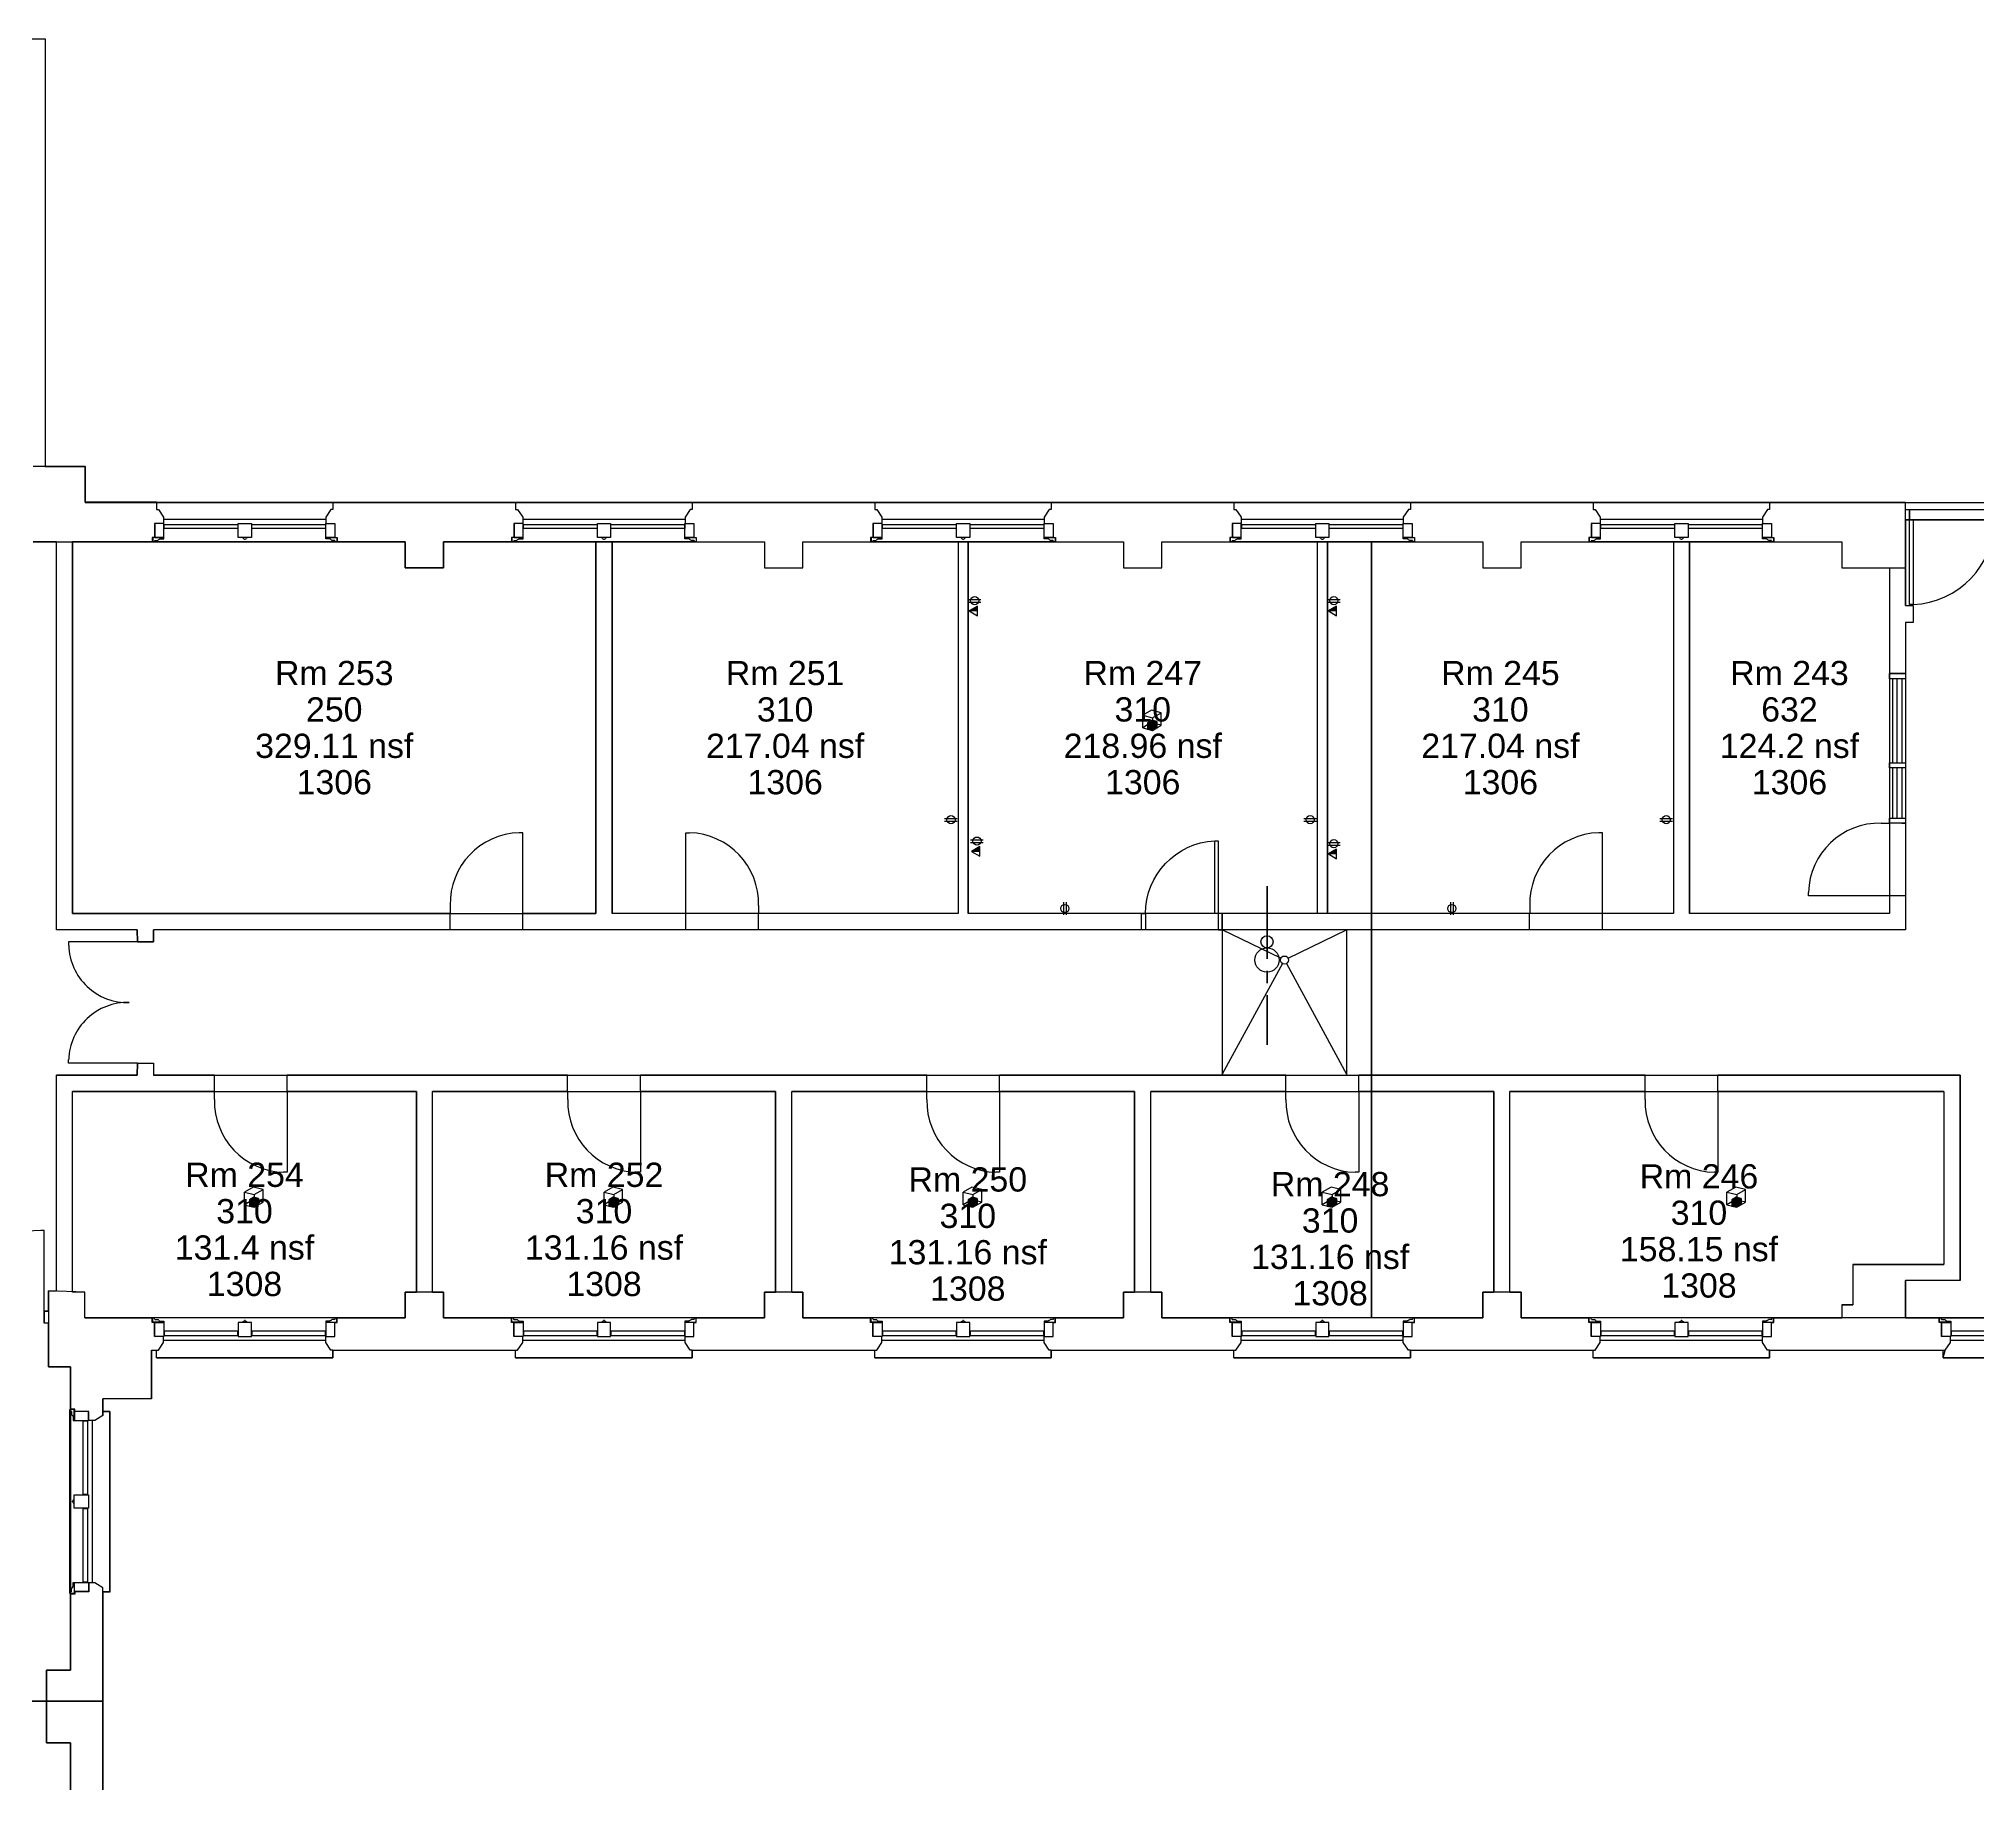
# Model space of a CAD drawing. Header units: inches. Extents: x 303 to 6178, y 668 to 3148.
# Drawn here: x 2379 to 3339, y 1777 to 2641 of the extents above; entities that cross this region are included whole.
import ezdxf

# ---------------------------------------------------------------- set-up
doc = ezdxf.new("R2010")
doc.units = ezdxf.units.IN
doc.header["$LTSCALE"] = 48
doc.header["$MEASUREMENT"] = 0
doc.linetypes.add('FLPA-2$0$CENTER2', pattern=[1.125, 0.75, -0.125, 0.125, -0.125])
doc.layers.get('0').update_dxf_attribs({"linetype": 'CONTINUOUS'})
for name, color, linetype in [('03016TM pln SKfl2-Tfl2-Mfl2$0$A-N-GLAZ', 7, 'CONTINUOUS'), ('03016TM pln SKfl2-Tfl2-Mfl2$0$A-N-SILL', 7, 'CONTINUOUS'), ('BACKGRN', 7, 'CONTINUOUS'), ('DOORS', 7, 'CONTINUOUS'), ('FLPA-2$0$A-FLOR-DOOR-E', 7, 'CONTINUOUS'), ('FLPA-2$0$A-FLOR-JAMB-E', 7, 'CONTINUOUS'), ('FLPA-2$0$A-FLOR-JAMB-N', 7, 'CONTINUOUS'), ('FLPA-2$0$A-FLOR-PATT-N', 7, 'CONTINUOUS'), ('FLPA-2$0$A-FLOR-PLMB-E', 7, 'CONTINUOUS'), ('FLPA-2$0$A-WALL-FULL-E', 7, 'CONTINUOUS'), ('FLPA-2$0$A-WALL-FULL-N', 7, 'CONTINUOUS'), ('FLPA-2$0$FURNITURE', 7, 'CONTINUOUS'), ('triGrossAreaLayer', 7, 'CONTINUOUS'), ('triHiddenItemLayer', 7, 'CONTINUOUS'), ('triLabelLayer', 7, 'CONTINUOUS'), ('triMeasuredGrossAreaLayer', 7, 'CONTINUOUS'), ('triSpaceLayer', 7, 'CONTINUOUS'), ('WNDW', 7, 'CONTINUOUS')]:
    doc.layers.add(name, color=color, linetype=linetype)
doc.layers.add('FLPA-2$0$A-FLOR-PLMB-N', color=7, linetype='CONTINUOUS', lineweight=50)
doc.styles.add('FLPA-2$0$TITLEBLK', font='arial.ttf', dxfattribs={"width": 0.9, "height": 0.125})
doc.styles.add('SIMPLEX', font='SIMPLEX')

# ---------------------------------------------------------------- blocks, each defined once
blk = doc.blocks.new('MUL')
for p, q in [((-1.1, 7.06), (-1.1, 9.19)), ((4.42, 7.06), (-1.1, 7.06)), ((-0.1, 8.46), (1.43, 8.46)), ((1.43, 8.46), (1.43, 8.28)), ((2.45, 7.68), (2.45, 7.59)), ((2.45, 7.59), (4.42, 7.59)), ((4.42, 7.59), (4.42, 7.06))]:
    blk.add_line(p, q)
blk.add_lwpolyline([(0, 0), (0, 6.96), (4.42, 6.96), (4.42, 0)], close=True)
for centre, radius, start, end in [((-0.89, 8.42), 0.796, 2.64966, 104.90772), ((1.42, 7.67), 0.61, 26.65212, 89.70214), ((2.42, 8.19), 0.509, 208.9058, 273.94992)]:
    blk.add_arc(centre, radius, start, end)
blk = doc.blocks.new('CEN-MUL')
for p, q in [((-1.22, 7.14), (-1.22, 7.04)), ((-1.22, 7.04), (1.22, 7.04)), ((-0.2, 7.92), (-0.2, 7.74)), ((-0.2, 7.92), (0.2, 7.92)), ((0.2, 7.92), (0.2, 7.74)), ((1.22, 7.14), (1.22, 7.04))]:
    blk.add_line(p, q)
blk.add_lwpolyline([(-3.25, 0), (-3.25, 7), (3.25, 7), (3.25, 0)], close=True)
for centre, radius, start, end in [((-1.18, 7.65), 0.509, 266.05008, 331.0942), ((-0.19, 7.13), 0.61, 90.29786, 153.34788), ((0.19, 7.13), 0.61, 26.65212, 89.70214), ((1.18, 7.65), 0.509, 208.9058, 273.94992)]:
    blk.add_arc(centre, radius, start, end)
blk = doc.blocks.new('WIN-7-5')
at = {"layer": 'WNDW'}
for p, q in [((-90.1, 2.23), (1.1, 2.23)), ((-84.58, -8.96), (-4.42, -8.96))]:
    blk.add_line(p, q, dxfattribs=at)
for points in [[(-84.43, -6.47), (-84.43, -4.36), (-47.92, -4.36), (-47.92, -6.47)], [(-41.1, -6.47), (-41.1, -4.36), (-4.59, -4.36), (-4.59, -6.47)]]:
    blk.add_lwpolyline(points, close=True, dxfattribs=at)
for name, p in [('MUL', (-89, -6.96)), ('CEN-MUL', (-44.5, -6.96))]:
    blk.add_blockref(name, p, dxfattribs=at)
at = {"layer": 'WNDW', "xscale": -1}
blk.add_blockref('MUL', (0, -6.96), dxfattribs=at)
blk = doc.blocks.new('DD72C')
for p, q in [((-35.98, 0), (-35.98, 40)), ((-35.98, 40), (-34.23, 40)), ((36.02, 40), (34.27, 40)), ((36.02, 0), (36.02, 40))]:
    blk.add_line(p, q)
for centre, radius, start, end in [((-35.14, 4.86), 35.15, 358.59054, 88.52032), ((35.17, 4.81), 35.2, 91.46258, 181.32217)]:
    blk.add_arc(centre, radius, start, end)
blk = doc.blocks.new('DL36')
for p, q in [((0, 40), (1.75, 40)), ((0, 0), (0, 40)), ((35.98, 4), (35.98, 0))]:
    blk.add_line(p, q)
blk.add_arc((0.84, 4.86), 35.15, 358.59054, 88.52032)
blk = doc.blocks.new('DR36')
for p, q in [((0, 40), (-1.75, 40)), ((0, 0), (0, 40)), ((-35.98, 4), (-35.98, 0))]:
    blk.add_line(p, q)
blk.add_arc((-0.84, 4.86), 35.15, 91.47968, 181.40946)
blk = doc.blocks.new('DD60C')
for p, q in [((-29.99, -0.05), (-29.99, 33.95)), ((-29.99, 33.95), (-28.24, 33.95)), ((29.99, 33.95), (28.24, 33.95)), ((29.99, -0.05), (29.99, 33.95))]:
    blk.add_line(p, q)
for centre, start, end in [((-29.09, 4.85), 358.33525, 88.37749), ((29.09, 4.85), 91.62251, 181.66475)]:
    blk.add_arc(centre, 29.1, start, end)
blk = doc.blocks.new('FLPA-2$0$data port')
at = {"layer": 'FLPA-2$0$FURNITURE'}
blk.add_hatch(color=256, dxfattribs=at).paths.add_polyline_path([(3106.35, 4643.35), (3110.42, 4643.35), (3110.42, 4645.7)])
blk.add_line((3110.42, 4643.35), (3106.35, 4643.35), dxfattribs=at)
blk.add_lwpolyline([(3106.35, 4643.35), (3110.42, 4641), (3110.42, 4645.7)], close=True, dxfattribs=at)
blk = doc.blocks.new('FLPA-2$0$elect')
at = {"layer": 'FLPA-2$0$FURNITURE'}
for p, q in [((3108.13, 4651.02), (3114.42, 4651.02)), ((3108.13, 4649.72), (3114.42, 4649.72))]:
    blk.add_line(p, q, dxfattribs=at)
blk.add_circle((3111.32, 4650.4), 2, dxfattribs=at)
blk = doc.blocks.new('FLPA-2$0$trash')
at = {"layer": 'FLPA-2$0$FURNITURE'}
for name, p in [('FLPA-2$0$elect', (-4181.88, -4692.13)), ('FLPA-2$0$data port', (-4179.57, -4690.19)), ('FLPA-2$0$elect', (-4004.13, -4692.13)), ('FLPA-2$0$data port', (-4001.82, -4690.19)), ('FLPA-2$0$elect', (-4193.6, -4800.51)), ('FLPA-2$0$elect', (-4015.85, -4800.5)), ('FLPA-2$0$elect', (-3839.6, -4800.5)), ('FLPA-2$0$elect', (-4180.73, -4811.09)), ('FLPA-2$0$elect', (-4004.13, -4812.38)), ('FLPA-2$0$data port', (-4178.41, -4809.15)), ('FLPA-2$0$data port', (-4001.82, -4810.44))]:
    blk.add_blockref(name, p, dxfattribs=at)
at = {"layer": 'FLPA-2$0$FURNITURE', "rotation": 270}
for p in [(-5676.34, 2917.24), (-5484.79, 2917.25)]:
    blk.add_blockref('FLPA-2$0$elect', p, dxfattribs=at)
at = {"layer": 'FLPA-2$0$FURNITURE', "style": 'FLPA-2$0$TITLEBLK', "flags": 1}
for tag in ['CAPGC', 'CAPDH', 'CAPQT', 'CAPMC', 'CAPMG', 'CAPPN']:
    blk.add_attdef(tag, (7.5, -858.63, -65.88), '', height=0.001, dxfattribs=at)
blk = doc.blocks.new('TRGA_TriRefBlock')
h = blk.add_hatch(color=4)
h.dxf.hatch_style = 1
h.paths.add_polyline_path([(4.83, 1.83), (2.41, 2.48), (2.41, -0.65), (4.83, -1.29)])
h.paths.add_polyline_path([(6.99, 3.08), (4.83, 1.83), (4.83, -1.29), (6.99, -0.04)])
h.paths.add_polyline_path([(6.99, 3.08), (4.83, 3.66), (4.83, 1.83)])
h.paths.add_polyline_path([(4.83, 3.66), (4.58, 3.73), (2.41, 2.48), (4.83, 1.83)])
for points in [[(0, 0), (4.83, -1.29), (9.16, 1.21), (9.16, 7.46), (4.33, 8.75), (0, 6.25), (4.83, 4.96), (9.16, 7.46)], [(0, 0), (0, 6.25)], [(2.41, 1.39), (0, 0)], [(2.41, 2.48), (2.41, -0.65), (4.83, -1.29), (4.83, 1.83), (6.99, 3.08), (6.99, -0.04), (4.83, -1.29)], [(2.41, 2.48), (2.41, -0.65)], [(4.83, 4.96), (4.83, -1.29)], [(6.99, 3.08), (6.99, -0.04)], [(9.16, 1.21), (6.99, 1.79)]]:
    blk.add_lwpolyline(points)
blk.add_lwpolyline([(2.41, 2.48), (4.83, 1.83), (6.99, 3.08), (4.58, 3.73)], close=True)

msp = doc.modelspace()

# ---------------------------------------------------------------- linework, layer by layer
at = {"linetype": 'Continuous'}
for p, q in [((3297.06, 2326.43), (3295.31, 2326.43)), ((3303.31, 2326.43), (3295.31, 2326.43)), ((3301.56, 2326.43), (3303.31, 2326.43)), ((3297.06, 2252.43), (3295.31, 2252.41)), ((3301.56, 2252.43), (3303.31, 2252.43))]:
    msp.add_line(p, q, dxfattribs=at)
for points in [[(2437.68, 2411.3), (2437.69, 2407.6), (2438.69, 2407.6), (2441.19, 2403.8), (2441.19, 2400.8), (2436.77, 2400.8), (2436.77, 2393.84), (2435.61, 2393.84), (2435.61, 2391.6)], [(2525.02, 2411.3), (2525.02, 2407.6), (2524.02, 2407.6), (2521.52, 2403.8), (2521.52, 2400.8), (2525.94, 2400.8), (2525.94, 2393.84), (2527.11, 2393.84), (2527.11, 2391.6)], [(2615.43, 2411.3), (2615.44, 2407.6), (2616.44, 2407.6), (2618.94, 2403.8), (2618.94, 2400.8), (2614.52, 2400.8), (2614.52, 2393.84), (2613.36, 2393.84), (2613.36, 2391.6)], [(2702.77, 2411.3), (2702.77, 2407.6), (2701.77, 2407.6), (2699.27, 2403.8), (2699.27, 2400.8), (2703.69, 2400.8), (2703.69, 2393.84), (2704.86, 2393.84), (2704.86, 2391.6)], [(2793.18, 2411.3), (2793.19, 2407.6), (2794.19, 2407.6), (2796.69, 2403.8), (2796.69, 2400.8), (2792.27, 2400.8), (2792.27, 2393.84), (2791.11, 2393.84), (2791.11, 2391.6)], [(2880.52, 2411.3), (2880.52, 2407.6), (2879.52, 2407.6), (2877.02, 2403.8), (2877.02, 2400.8), (2881.44, 2400.8), (2881.44, 2393.84), (2882.61, 2393.84), (2882.61, 2391.6)], [(2970.93, 2411.3), (2970.94, 2407.6), (2971.94, 2407.6), (2974.44, 2403.8), (2974.44, 2400.8), (2970.02, 2400.8), (2970.02, 2393.84), (2968.86, 2393.84), (2968.86, 2391.6)], [(3058.27, 2411.3), (3058.27, 2407.6), (3057.27, 2407.6), (3054.77, 2403.8), (3054.77, 2400.8), (3059.19, 2400.8), (3059.19, 2393.84), (3060.36, 2393.84), (3060.36, 2391.6)], [(3148.68, 2411.3), (3148.69, 2407.6), (3149.69, 2407.6), (3152.19, 2403.8), (3152.19, 2400.8), (3147.77, 2400.8), (3147.77, 2393.84), (3146.61, 2393.84), (3146.61, 2391.6)], [(3236.02, 2411.3), (3236.02, 2407.6), (3235.02, 2407.6), (3232.52, 2403.8), (3232.52, 2400.8), (3236.94, 2400.8), (3236.94, 2393.84), (3238.11, 2393.84), (3238.11, 2391.6)], [(2579.81, 2020.35), (2579.81, 2007.6)], [(2757.56, 2020.35), (2757.56, 2007.6)], [(2935.31, 2020.35), (2935.31, 2007.6)], [(2437.68, 1987.9), (2437.69, 1991.6), (2438.69, 1991.6), (2441.19, 1995.4), (2441.19, 1998.4), (2436.77, 1998.4), (2436.77, 2005.36), (2435.61, 2005.36), (2435.61, 2007.6)], [(2525.02, 1987.9), (2525.02, 1991.6), (2524.02, 1991.6), (2521.52, 1995.4), (2521.52, 1998.4), (2525.94, 1998.4), (2525.94, 2005.36), (2527.11, 2005.36), (2527.11, 2007.6)], [(2615.43, 1987.9), (2615.44, 1991.6), (2616.44, 1991.6), (2618.94, 1995.4), (2618.94, 1998.4), (2614.52, 1998.4), (2614.52, 2005.36), (2613.36, 2005.36), (2613.36, 2007.6)], [(2702.77, 1987.9), (2702.77, 1991.6), (2701.77, 1991.6), (2699.27, 1995.4), (2699.27, 1998.4), (2703.69, 1998.4), (2703.69, 2005.36), (2704.86, 2005.36), (2704.86, 2007.6)], [(2793.18, 1987.9), (2793.19, 1991.6), (2794.19, 1991.6), (2796.69, 1995.4), (2796.69, 1998.4), (2792.27, 1998.4), (2792.27, 2005.36), (2791.11, 2005.36), (2791.11, 2007.6)], [(2880.52, 1987.9), (2880.52, 1991.6), (2879.52, 1991.6), (2877.02, 1995.4), (2877.02, 1998.4), (2881.44, 1998.4), (2881.44, 2005.36), (2882.61, 2005.36), (2882.61, 2007.6)], [(2970.93, 1987.9), (2970.94, 1991.6), (2971.94, 1991.6), (2974.44, 1995.4), (2974.44, 1998.4), (2970.02, 1998.4), (2970.02, 2005.36), (2968.86, 2005.36), (2968.86, 2007.6)], [(3058.27, 1987.9), (3058.27, 1991.6), (3057.27, 1991.6), (3054.77, 1995.4), (3054.77, 1998.4), (3059.19, 1998.4), (3059.19, 2005.36), (3060.36, 2005.36), (3060.36, 2007.6)], [(3148.68, 1987.9), (3148.69, 1991.6), (3149.69, 1991.6), (3152.19, 1995.4), (3152.19, 1998.4), (3147.77, 1998.4), (3147.77, 2005.36), (3146.61, 2005.36), (3146.61, 2007.6)], [(3236.02, 1987.9), (3236.02, 1991.6), (3235.02, 1991.6), (3232.52, 1995.4), (3232.52, 1998.4), (3236.94, 1998.4), (3236.94, 2005.36), (3238.11, 2005.36), (3238.11, 2007.6)], [(3321.99, 1987.9), (3322.01, 1991.6), (3323.01, 1991.6), (3325.51, 1995.4), (3325.51, 1998.4), (3321.09, 1998.4), (3321.09, 2005.36), (3319.92, 2005.36), (3319.92, 2007.6)], [(2414.68, 1961.35), (2411.18, 1961.32), (2411.18, 1959.35), (2407.18, 1956.85), (2404.18, 1956.85), (2404.18, 1961.27), (2397.22, 1961.27), (2397.22, 1962.44), (2395.18, 1962.44)], [(2414.68, 1872.02), (2411.18, 1872.06), (2411.18, 1874.02), (2407.18, 1876.52), (2404.18, 1876.52), (2404.18, 1872.1), (2397.22, 1872.1), (2397.22, 1870.93), (2395.18, 1870.93)]]:
    msp.add_lwpolyline(points)
at = {"linetype": 'Continuous', "lineweight": -3}
msp.add_lwpolyline([(2963.18, 2207.7), (2961.43, 2207.7), (2961.43, 2243.7), (2963.18, 2243.7)], close=True, dxfattribs=at)
at = {"linetype": 'Continuous', "lineweight": -3, "extrusion": (0, 0, -1)}
msp.add_arc((-2963.26, 2207.67), 36.08, 0.05209, 87.09391, dxfattribs=at)
at = {"layer": '03016TM pln SKfl2-Tfl2-Mfl2$0$A-N-GLAZ'}
for p, q in [((3299.13, 2282.24), (3299.13, 2323.93)), ((3299.13, 2254.93), (3299.13, 2279.74))]:
    msp.add_line(p, q, dxfattribs=at)
for points in [[(3303.31, 2323.93), (3295.31, 2323.93), (3295.31, 2326.43), (3303.31, 2326.43), (3303.31, 2323.93)], [(3303.31, 2279.74), (3295.31, 2279.74), (3295.31, 2282.24), (3303.31, 2282.24), (3303.31, 2279.74)], [(3303.31, 2252.43), (3295.31, 2252.43), (3295.31, 2254.93), (3303.31, 2254.93), (3303.31, 2252.43)]]:
    msp.add_lwpolyline(points, dxfattribs=at)
at = {"layer": '03016TM pln SKfl2-Tfl2-Mfl2$0$A-N-SILL'}
for p, q in [((3297.06, 2282.24), (3297.06, 2323.93)), ((3301.56, 2323.93), (3301.56, 2282.24)), ((3297.06, 2254.93), (3297.06, 2279.74)), ((3301.56, 2279.74), (3301.56, 2254.93))]:
    msp.add_line(p, q, dxfattribs=at)
at = {"layer": 'BACKGRN', "linetype": 'Continuous'}
for p, q in [((2324.18, 2640.6), (2382.68, 2640.6)), ((2382.68, 2640.6), (2382.68, 2429.1))]:
    msp.add_line(p, q, dxfattribs=at)
at = {"layer": 'BACKGRN'}
for p, q in [((2376.68, 2429.1), (2402.43, 2429.1)), ((2402.43, 2411.3), (2402.43, 2429.1)), ((2437.69, 2411.3), (2402.43, 2411.3)), ((2525.02, 2411.3), (2615.44, 2411.3)), ((2702.76, 2411.3), (2793.18, 2411.3)), ((2880.52, 2411.3), (2970.94, 2411.3)), ((3058.27, 2411.3), (3148.69, 2411.3)), ((3236.02, 2411.3), (3303.31, 2411.3)), ((3303.31, 2407.6), (3303.31, 2411.3)), ((2388.18, 2391.6), (2376.68, 2391.6)), ((2388.18, 2199.69), (2388.18, 2391.6)), ((2396.18, 2207.69), (2396.18, 2391.6)), ((2396.18, 2391.6), (2435.61, 2391.6)), ((2527.11, 2391.6), (2560.81, 2391.6)), ((2560.81, 2391.6), (2560.81, 2378.85)), ((2579.81, 2391.6), (2613.36, 2391.6)), ((2579.81, 2378.85), (2579.81, 2391.6)), ((2655.18, 2391.6), (2655.18, 2207.69)), ((2663.18, 2391.6), (2655.18, 2391.6)), ((2663.18, 2391.6), (2663.18, 2207.69)), ((2704.86, 2391.6), (2738.56, 2391.6)), ((2738.56, 2391.6), (2738.56, 2378.85)), ((2757.56, 2391.6), (2791.11, 2391.6)), ((2757.56, 2378.85), (2757.56, 2391.6)), ((2882.61, 2391.6), (2916.31, 2391.6)), ((2916.31, 2391.6), (2916.31, 2378.85)), ((2935.31, 2391.6), (2968.86, 2391.6)), ((3060.36, 2391.6), (3094.06, 2391.6)), ((3094.06, 2391.6), (3094.06, 2378.85)), ((3113.06, 2391.6), (3146.61, 2391.6)), ((3113.06, 2378.85), (3113.06, 2391.6)), ((3188.43, 2391.6), (3188.43, 2207.69)), ((3196.43, 2391.6), (3188.43, 2391.6)), ((3196.43, 2391.6), (3196.43, 2207.69)), ((2560.81, 2378.85), (2579.81, 2378.85)), ((2738.56, 2378.85), (2757.56, 2378.85)), ((3094.06, 2378.85), (3113.06, 2378.85)), ((3295.31, 2378.84), (3295.31, 2326.43)), ((3303.31, 2252.43), (3295.31, 2252.43)), ((3303.31, 2216.43), (3295.31, 2216.43)), ((3295.31, 2216.43), (3295.31, 2207.69)), ((3303.31, 2216.43), (3303.31, 2199.69)), ((2583.02, 2207.69), (2396.18, 2207.69)), ((2583.02, 2199.69), (2583.02, 2207.69)), ((2655.18, 2207.69), (2619.02, 2207.69)), ((2619.02, 2199.69), (2619.02, 2207.69)), ((2699.72, 2207.69), (2663.18, 2207.69)), ((2699.72, 2199.69), (2699.72, 2207.69)), ((2735.72, 2199.69), (2735.72, 2207.69)), ((2834.43, 2207.69), (2735.72, 2207.69)), ((2925.18, 2207.69), (2839.43, 2207.69)), ((3117.3, 2207.69), (2963.18, 2207.69)), ((3117.3, 2199.69), (3117.3, 2207.69)), ((3188.43, 2207.69), (3153.3, 2207.69)), ((3153.3, 2199.69), (3153.3, 2207.69)), ((3295.31, 2207.69), (3196.43, 2207.69)), ((2428.18, 2199.69), (2388.18, 2199.69)), ((2428.18, 2199.69), (2428.23, 2193.68)), ((2583.02, 2199.69), (2436.18, 2199.69)), ((2436.23, 2193.68), (2436.23, 2199.69)), ((2699.72, 2199.69), (2619.02, 2199.69)), ((2927.18, 2199.69), (2735.72, 2199.69)), ((3117.3, 2199.69), (2963.18, 2199.69)), ((3303.31, 2199.69), (3153.3, 2199.69)), ((2428.23, 2193.68), (2436.23, 2193.68)), ((2428.23, 2133.7), (2428.18, 2127.69)), ((2428.23, 2133.7), (2436.23, 2133.7)), ((2436.23, 2133.7), (2436.23, 2127.69)), ((2388.18, 2020.94), (2388.18, 2127.69)), ((2428.18, 2127.69), (2388.18, 2127.69)), ((2466.37, 2127.69), (2436.18, 2127.69)), ((2466.37, 2119.69), (2466.37, 2127.69)), ((2502.37, 2119.69), (2502.37, 2127.69)), ((2641.18, 2127.69), (2502.37, 2127.69)), ((2641.18, 2119.69), (2641.18, 2127.69)), ((2677.18, 2119.69), (2677.18, 2127.69)), ((2818.93, 2127.69), (2677.18, 2127.69)), ((2818.93, 2119.69), (2818.93, 2127.69)), ((2854.93, 2119.69), (2854.93, 2127.69)), ((2996.68, 2127.69), (2854.93, 2127.69)), ((2996.68, 2119.69), (2996.68, 2127.69)), ((3032.68, 2119.69), (3032.68, 2127.69)), ((3174.43, 2127.69), (3032.68, 2127.69)), ((3174.43, 2119.69), (3174.43, 2127.69)), ((3210.43, 2119.69), (3210.43, 2127.69)), ((3330.31, 2127.69), (3210.43, 2127.69)), ((3330.31, 2026.07), (3330.31, 2127.69)), ((2466.37, 2119.69), (2396.18, 2119.69)), ((2396.18, 2020.94), (2396.18, 2119.69)), ((2566.31, 2119.69), (2502.37, 2119.69)), ((2566.31, 2020.35), (2566.31, 2119.69)), ((2574.31, 2020.35), (2574.31, 2119.69)), ((2641.18, 2119.69), (2574.31, 2119.69)), ((2744.06, 2119.69), (2677.18, 2119.69)), ((2744.06, 2020.35), (2744.06, 2119.69)), ((2752.06, 2020.35), (2752.06, 2119.69)), ((2818.93, 2119.69), (2752.06, 2119.69)), ((2921.81, 2119.69), (2854.93, 2119.69)), ((2921.81, 2020.35), (2921.81, 2119.69)), ((2929.81, 2020.35), (2929.81, 2119.69)), ((2996.68, 2119.69), (2929.81, 2119.69)), ((3099.56, 2119.69), (3032.68, 2119.69)), ((3099.56, 2020.35), (3099.56, 2119.69)), ((3107.56, 2020.35), (3107.56, 2119.69)), ((3174.43, 2119.69), (3107.56, 2119.69)), ((3322.31, 2119.69), (3210.43, 2119.69)), ((3322.31, 2119.69), (3322.31, 2034.07)), ((3277.31, 2034.07), (3277.31, 2014.07)), ((3277.31, 2034.07), (3322.31, 2034.07)), ((3303.31, 2007.6), (3303.31, 2026.07)), ((3330.31, 2026.07), (3303.31, 2026.07)), ((2384.18, 2010.94), (2384.18, 2020.94)), ((2384.18, 2020.94), (2388.18, 2020.94)), ((2402.18, 2020.35), (2396.18, 2020.35)), ((2402.18, 2007.6), (2402.18, 2020.35)), ((2560.81, 2007.6), (2560.81, 2020.35)), ((2560.81, 2020.35), (2566.31, 2020.35)), ((2574.31, 2020.35), (2579.81, 2020.35)), ((2738.56, 2007.6), (2738.56, 2020.35)), ((2738.56, 2020.35), (2744.06, 2020.35)), ((2752.06, 2020.35), (2757.56, 2020.35)), ((2916.31, 2007.6), (2916.31, 2020.35)), ((2916.31, 2020.35), (2921.81, 2020.35)), ((2929.81, 2020.35), (2935.31, 2020.35)), ((3094.06, 2007.6), (3094.06, 2020.35)), ((3094.06, 2020.35), (3099.56, 2020.35)), ((3107.56, 2020.35), (3113.06, 2020.35)), ((3113.06, 2020.35), (3113.06, 2007.6)), ((2384.18, 2010.94), (2382.18, 2010.94)), ((2382.18, 2010.94), (2382.18, 2004.94)), ((2431.45, 2007.6), (2402.18, 2007.6)), ((2402.18, 2007.6), (2435.61, 2007.6)), ((2527.11, 2007.6), (2560.81, 2007.6)), ((2579.81, 2007.6), (2613.36, 2007.6)), ((2704.86, 2007.6), (2738.56, 2007.6)), ((2757.56, 2007.6), (2791.11, 2007.6)), ((2882.61, 2007.6), (2916.31, 2007.6)), ((2935.31, 2007.6), (2968.86, 2007.6)), ((3060.36, 2007.6), (3094.06, 2007.6)), ((3113.06, 2007.6), (3146.61, 2007.6)), ((3238.11, 2007.6), (3271.81, 2007.6)), ((3271.81, 2014.07), (3277.31, 2014.07)), ((3271.81, 2014.07), (3271.81, 2007.6)), ((3303.31, 2007.6), (3326.92, 2007.6)), ((2384.18, 2004.94), (2382.18, 2004.94)), ((2384.18, 1983.44), (2384.18, 2004.94)), ((2435.18, 1967.6), (2435.18, 1991.6)), ((2435.18, 1991.6), (2438.69, 1991.6)), ((2525.02, 1991.6), (2615.44, 1991.6)), ((2702.77, 1991.6), (2793.19, 1991.6)), ((2880.52, 1991.6), (2970.94, 1991.6)), ((3058.27, 1991.6), (3148.69, 1991.6)), ((3236.02, 1991.6), (3323.01, 1991.6)), ((2395.18, 1983.44), (2384.18, 1983.44)), ((2395.18, 1962.44), (2395.18, 1983.44)), ((2435.18, 1967.6), (2411.18, 1967.6)), ((2411.18, 1959.35), (2411.18, 1967.6)), ((2395.18, 1833.3), (2395.18, 1870.93)), ((2411.18, 1770.35), (2411.18, 1874.02)), ((2383.18, 1833.3), (2383.18, 1797.3)), ((2395.18, 1833.3), (2383.18, 1833.3)), ((2383.18, 1797.3), (2395.18, 1797.3)), ((2395.18, 1797.3), (2395.18, 1772.27))]:
    msp.add_line(p, q, dxfattribs=at)
msp.add_lwpolyline([(2916.31, 2378.85), (2935.31, 2378.85), (2935.31, 2391.6)], dxfattribs=at)
at = {"layer": 'FLPA-2$0$A-FLOR-DOOR-E', "lineweight": -3}
msp.add_lwpolyline([(3305.31, 2402.6), (3307.06, 2402.6), (3307.06, 2360.6), (3305.31, 2360.6)], close=True, dxfattribs=at)
msp.add_arc((3305.26, 2402.61), 42.05, 272.45503, 359.98272, dxfattribs=at)
at = {"layer": 'FLPA-2$0$A-FLOR-JAMB-E', "lineweight": -3}
msp.add_lwpolyline([(3303.31, 2407.6), (3305.31, 2407.6), (3305.31, 2402.6), (3303.31, 2402.6)], close=True, dxfattribs=at)
at = {"layer": 'FLPA-2$0$A-FLOR-JAMB-N', "linetype": 'Continuous', "lineweight": -3}
for points in [[(2927.18, 2199.7), (2925.18, 2199.7), (2925.18, 2207.7), (2927.18, 2207.7)], [(2963.18, 2199.7), (2965.18, 2199.7), (2965.18, 2207.7), (2963.18, 2207.7)]]:
    msp.add_lwpolyline(points, close=True, dxfattribs=at)
at = {"layer": 'FLPA-2$0$A-FLOR-PATT-N'}
for p, q in [((2965.18, 2199.86), (2965.18, 2128.28)), ((3026.68, 2199.7), (3026.68, 2128.11))]:
    msp.add_line(p, q, dxfattribs=at)
msp.add_lwpolyline([(3305.31, 2407.6), (3389.31, 2407.6), (3389.31, 2402.6), (3305.31, 2402.6)], close=True, dxfattribs=at)
at = {"layer": 'FLPA-2$0$A-FLOR-PLMB-E', "lineweight": -3}
for centre, radius in [((2987.31, 2184.7), 6), ((2987.31, 2193.7), 3)]:
    msp.add_circle(centre, radius, dxfattribs=at)
at = {"layer": 'FLPA-2$0$A-FLOR-PLMB-N', "linetype": 'FLPA-2$0$CENTER2'}
msp.add_line((2987.31, 2221.3), (2987.31, 2142.68), dxfattribs=at)
at = {"layer": 'FLPA-2$0$A-FLOR-PLMB-N', "lineweight": -3}
for p, q in [((2994.14, 2185.58), (2965.18, 2199.7)), ((2997.73, 2185.58), (3026.68, 2199.7)), ((2994.98, 2182.94), (2965.18, 2128.28)), ((2996.89, 2182.94), (3026.68, 2128.28))]:
    msp.add_line(p, q, dxfattribs=at)
msp.add_circle((2995.93, 2184.7), 2, dxfattribs=at)
at = {"layer": 'FLPA-2$0$A-WALL-FULL-E', "linetype": 'Continuous', "lineweight": -3}
for p, q in [((3303.31, 2360.1), (3303.31, 2407.6)), ((3232.51, 2391.59), (3271.81, 2391.59)), ((2925.18, 2199.7), (2925.18, 2207.7)), ((2965.18, 2207.7), (2965.18, 2199.7)), ((2965.18, 2207.7), (2965.18, 2199.7))]:
    msp.add_line(p, q, dxfattribs=at)
at = {"layer": 'FLPA-2$0$A-WALL-FULL-E'}
for p, q in [((3238.11, 2391.59), (3271.81, 2391.59)), ((3271.81, 2391.59), (3271.81, 2378.84)), ((3271.81, 2378.84), (3295.31, 2378.84))]:
    msp.add_line(p, q, dxfattribs=at)
at = {"layer": 'FLPA-2$0$A-WALL-FULL-E', "linetype": 'Continuous', "lineweight": -3}
msp.add_lwpolyline([(3303.31, 2360.1), (3307.06, 2360.1), (3307.06, 2351.76), (3303.31, 2351.76), (3303.31, 2252.43)], dxfattribs=at)
at = {"layer": 'FLPA-2$0$A-WALL-FULL-N', "linetype": 'Continuous', "lineweight": -3}
for p, q in [((2834.43, 2391.61), (2834.43, 2207.69)), ((2839.43, 2391.61), (2839.43, 2207.69)), ((3012.18, 2391.61), (3012.18, 2207.69)), ((3017.18, 2391.61), (3017.18, 2207.69))]:
    msp.add_line(p, q, dxfattribs=at)
at = {"layer": 'triGrossAreaLayer', "linetype": 'Continuous'}
for points in [[(1902.68, 2640.49), (2382.68, 2640.49), (2382.68, 2428.99), (2402.43, 2428.99), (2402.43, 2411.19), (3450.18, 2411.19)], [(3407.68, 1987.79), (3321.99, 1987.79), (3323.01, 1991.49), (3236.02, 1991.49), (3236.02, 1987.79), (3148.68, 1987.79), (3148.69, 1991.49), (3058.27, 1991.49), (3058.27, 1987.79), (2970.93, 1987.79), (2970.94, 1991.49), (2880.52, 1991.49), (2880.52, 1987.79), (2793.18, 1987.79), (2793.19, 1991.49), (2702.77, 1991.49), (2702.77, 1987.79), (2615.43, 1987.79), (2615.44, 1991.49), (2525.02, 1991.49), (2525.02, 1987.79), (2437.68, 1987.79), (2437.69, 1991.49), (2435.18, 1991.49), (2435.18, 1967.49), (2411.18, 1967.49), (2411.18, 1961.21), (2414.68, 1961.24), (2414.68, 1871.91), (2411.18, 1871.95), (2411.18, 1817.92), (1875.18, 1817.92)], [(1875.18, 1817.92), (2411.18, 1817.92), (2411.18, 1772.21)]]:
    msp.add_lwpolyline(points, dxfattribs=at)
at = {"layer": 'triMeasuredGrossAreaLayer', "linetype": 'Continuous'}
for points in [[(3407.68, 2007.6), (3113.06, 2007.6), (3113.06, 2020.35), (3094.06, 2020.35), (3094.06, 2007.6), (3039, 2007.6), (3039, 2391.6), (3094.06, 2391.6), (3094.06, 2378.85), (3113.06, 2378.85), (3113.06, 2391.6), (3271.81, 2391.59), (3271.81, 2378.84), (3303.31, 2378.84), (3303.31, 2402.6), (3391.31, 2402.6)], [(2376.68, 2391.6), (2560.81, 2391.6), (2560.81, 2378.85), (2579.81, 2378.85), (2579.81, 2391.6), (2738.56, 2391.6), (2738.56, 2378.85), (2757.56, 2378.85), (2757.56, 2391.6), (2916.31, 2391.6), (2916.31, 2378.85), (2935.31, 2378.85), (2935.31, 2391.6), (3038.98, 2391.6), (3038.98, 2007.6), (2935.31, 2007.6), (2935.31, 2020.35), (2916.31, 2020.35), (2916.31, 2007.6), (2757.56, 2007.6), (2757.56, 2020.35), (2738.56, 2020.35), (2738.56, 2007.6), (2579.81, 2007.6), (2579.81, 2020.35), (2560.81, 2020.35), (2560.81, 2007.6), (2402.18, 2007.6), (2402.18, 2020.35), (2384.18, 2020.94), (2384.18, 1983.44), (2395.18, 1983.44), (2395.18, 1833.3), (2383.18, 1833.3), (2383.18, 1797.3), (2395.18, 1797.3), (2395.18, 1642.35)]]:
    msp.add_lwpolyline(points, dxfattribs=at)
at = {"layer": 'triSpaceLayer', "linetype": 'Continuous'}
for points in [[(3391.31, 2402.6), (3303.31, 2402.6), (3303.31, 2360.1), (3307.06, 2360.1), (3307.06, 2351.76), (3303.31, 2351.76), (3303.31, 2199.69), (2436.23, 2199.69), (2436.23, 2193.68), (2428.23, 2193.68), (2428.18, 2199.69), (2388.18, 2199.69), (2388.18, 2391.6), (2376.68, 2391.6)], [(2395.18, 1642.35), (2395.18, 1797.3), (2383.18, 1797.3), (2383.18, 1833.3), (2395.18, 1833.3), (2395.18, 1983.44), (2384.18, 1983.44), (2384.18, 2004.94), (2384.18, 2004.94), (2382.18, 2004.94), (2382.18, 2010.94), (2384.18, 2010.94), (2384.18, 2020.94), (2388.18, 2020.94), (2388.18, 2127.69), (2428.18, 2127.69), (2428.23, 2133.7), (2436.23, 2133.7), (2436.23, 2127.69), (3330.31, 2127.69), (3330.31, 2026.07), (3303.31, 2026.07), (3303.31, 2007.6), (3407.68, 2007.6)]]:
    msp.add_lwpolyline(points, dxfattribs=at)
for points in [[(2396.18, 2391.6), (2396.18, 2207.69), (2655.18, 2207.69), (2655.18, 2391.6), (2579.81, 2391.6), (2579.81, 2378.85), (2560.81, 2378.85), (2560.81, 2391.6)], [(2738.56, 2391.6), (2738.56, 2378.85), (2757.56, 2378.85), (2757.56, 2391.6), (2834.43, 2391.61), (2834.43, 2207.69), (2663.18, 2207.69), (2663.18, 2391.6), (2738.56, 2391.6)], [(2916.31, 2391.6), (2916.31, 2378.85), (2935.31, 2378.85), (2935.31, 2391.6), (3012.18, 2391.61), (3012.18, 2207.69), (2839.43, 2207.69), (2839.43, 2391.61), (2916.31, 2391.6)], [(3094.06, 2391.6), (3094.06, 2378.85), (3113.06, 2378.85), (3113.06, 2391.6), (3188.43, 2391.6), (3188.43, 2207.69), (3017.18, 2207.69), (3017.18, 2391.61), (3094.06, 2391.6)], [(3295.31, 2378.84), (3295.31, 2207.69), (3196.43, 2207.69), (3196.43, 2391.6), (3271.81, 2391.6), (3271.81, 2378.85)], [(2396.18, 2119.69), (2566.31, 2119.69), (2566.31, 2020.35), (2560.81, 2020.35), (2560.81, 2007.6), (2402.18, 2007.6), (2402.18, 2020.35), (2396.18, 2020.35)], [(2574.31, 2119.69), (2744.06, 2119.69), (2744.06, 2020.35), (2738.56, 2020.35), (2738.56, 2007.6), (2579.81, 2007.6), (2579.81, 2020.35), (2574.31, 2020.35)], [(2752.06, 2119.69), (2921.81, 2119.69), (2921.81, 2020.35), (2916.31, 2020.35), (2916.31, 2007.6), (2757.56, 2007.6), (2757.56, 2020.35), (2752.06, 2020.35)], [(2929.81, 2119.69), (3099.56, 2119.69), (3099.56, 2020.35), (3094.06, 2020.35), (3094.06, 2007.6), (2935.31, 2007.6), (2935.31, 2020.35), (2929.81, 2020.35)], [(3107.56, 2119.69), (3322.31, 2119.69), (3322.31, 2034.07), (3277.31, 2034.07), (3277.31, 2014.07), (3271.81, 2014.07), (3271.81, 2007.6), (3113.06, 2007.6), (3113.06, 2020.35), (3107.56, 2020.35)]]:
    msp.add_lwpolyline(points, close=True, dxfattribs=at)
at = {"layer": 'WNDW'}
for p, q in [((2437.68, 2411.3), (2525.02, 2411.3)), ((2615.43, 2411.3), (2702.77, 2411.3)), ((2793.18, 2411.3), (2880.52, 2411.3)), ((2970.93, 2411.3), (3058.27, 2411.3)), ((3148.68, 2411.3), (3236.02, 2411.3)), ((2877.01, 2402.79), (2796.85, 2402.79)), ((2882.53, 2391.6), (2791.11, 2391.6)), ((2437.68, 1987.9), (2525.02, 1987.9)), ((2615.43, 1987.9), (2702.77, 1987.9)), ((2793.18, 1987.9), (2880.52, 1987.9)), ((2970.93, 1987.9), (3058.27, 1987.9)), ((3148.68, 1987.9), (3236.02, 1987.9)), ((3321.99, 1987.9), (3407.68, 1987.9)), ((2414.68, 1872.02), (2414.68, 1961.35))]:
    msp.add_line(p, q, dxfattribs=at)
for points in [[(2833.53, 2400.31), (2833.53, 2398.2), (2797.02, 2398.2), (2797.02, 2400.31)], [(2876.86, 2400.31), (2876.86, 2398.2), (2840.35, 2398.2), (2840.35, 2400.31)]]:
    msp.add_lwpolyline(points, close=True, dxfattribs=at)

# ---------------------------------------------------------------- block references
msp.add_blockref('FLPA-2$0$trash', (3913.18, 2404.28))
at = {"layer": 'DOORS'}
for name, p in [('DR36', (2619.02, 2207.69)), ('DL36', (2699.72, 2207.69)), ('DR36', (3153.3, 2207.69)), ('DD72C', (2346.16, 2010.94))]:
    msp.add_blockref(name, p, dxfattribs=at)
for name, p, rotation in [('DL36', (3295.31, 2216.43), 90), ('DD60C', (2428.18, 2163.69), 90), ('DL36', (2502.37, 2119.69), 180), ('DL36', (2677.18, 2119.69), 180), ('DL36', (2854.93, 2119.69), 180), ('DL36', (3032.68, 2119.69), 180), ('DL36', (3210.43, 2119.69), 180)]:
    msp.add_blockref(name, p, dxfattribs=dict(at, rotation=rotation))
at = {"layer": 'triHiddenItemLayer', "linetype": 'Continuous'}
for p in [(2925.81, 2299.65), (2481.25, 2063.64), (2659.18, 2063.64), (2836.93, 2063.64), (3014.68, 2063.64), (3214.93, 2063.64)]:
    msp.add_blockref('TRGA_TriRefBlock', p, dxfattribs=at)
at = {"layer": 'WNDW'}
for name, p, rotation in [('WIN-7-5', (2436.93, 2393.83), 180), ('WIN-7-5', (2614.68, 2393.83), 180), ('CEN-MUL', (2836.93, 2400.79), 180), ('MUL', (2881.43, 2400.79), 180), ('WIN-7-5', (2970.18, 2393.83), 180), ('WIN-7-5', (3147.93, 2393.83), 180), ('WIN-7-5', (2397.06, 1961.27), 90)]:
    msp.add_blockref(name, p, dxfattribs=dict(at, rotation=rotation))
at = {"layer": 'WNDW', "xscale": -1, "rotation": 180}
msp.add_blockref('MUL', (2792.43, 2400.79), dxfattribs=at)
at = {"layer": 'WNDW', "xscale": -1}
for p in [(2436.93, 2005.37), (2614.68, 2005.37), (2792.43, 2005.37), (2970.18, 2005.37), (3147.93, 2005.37), (3321.25, 2005.37)]:
    msp.add_blockref('WIN-7-5', p, dxfattribs=at)

# ---------------------------------------------------------------- texts
at = {"layer": 'triLabelLayer', "color": 7, "linetype": 'Continuous', "char_height": 1, "attachment_point": 5, "line_spacing_factor": 0.9, "style": 'SIMPLEX'}
for s, insert in [('{\\fSansSerif;\\H12;Rm 253}{\\fSansSerif;\\H12;\\P250}{\\fSansSerif;\\H12;\\P329.11 nsf}{\\fSansSerif;\\H12;\\P1306}', (2525.68, 2299.64)), ('{\\fSansSerif;\\H12;Rm 251}{\\fSansSerif;\\H12;\\P310}{\\fSansSerif;\\H12;\\P217.04 nsf}{\\fSansSerif;\\H12;\\P1306}', (2748.81, 2299.65)), ('{\\fSansSerif;\\H12;Rm 247}{\\fSansSerif;\\H12;\\P310}{\\fSansSerif;\\H12;\\P218.96 nsf}{\\fSansSerif;\\H12;\\P1306}', (2925.81, 2299.65)), ('{\\fSansSerif;\\H12;Rm 245}{\\fSansSerif;\\H12;\\P310}{\\fSansSerif;\\H12;\\P217.04 nsf}{\\fSansSerif;\\H12;\\P1306}', (3102.81, 2299.65)), ('{\\fSansSerif;\\H12;Rm 243}{\\fSansSerif;\\H12;\\P632}{\\fSansSerif;\\H12;\\P124.2 nsf}{\\fSansSerif;\\H12;\\P1306}', (3245.87, 2299.64)), ('{\\fSansSerif;\\H12;Rm 254}{\\fSansSerif;\\H12;\\P310}{\\fSansSerif;\\H12;\\P131.4 nsf}{\\fSansSerif;\\H12;\\P1308}', (2481.25, 2051.35)), ('{\\fSansSerif;\\H12;Rm 252}{\\fSansSerif;\\H12;\\P310}{\\fSansSerif;\\H12;\\P131.16 nsf}{\\fSansSerif;\\H12;\\P1308}', (2659.18, 2051.35)), ('{\\fSansSerif;\\H12;Rm 250}{\\fSansSerif;\\H12;\\P310}{\\fSansSerif;\\H12;\\P131.16 nsf}{\\fSansSerif;\\H12;\\P1308}', (2839.24, 2049.04)), ('{\\fSansSerif;\\H12;Rm 246}{\\fSansSerif;\\H12;\\P310}{\\fSansSerif;\\H12;\\P158.15 nsf}{\\fSansSerif;\\H12;\\P1308}', (3201.1, 2050.58)), ('{\\fSansSerif;\\H12;Rm 248}{\\fSansSerif;\\H12;\\P310}{\\fSansSerif;\\H12;\\P131.16 nsf}{\\fSansSerif;\\H12;\\P1308}', (3018.53, 2046.74))]:
    msp.add_mtext(s, dxfattribs=dict(at, insert=insert))
at = {"layer": 'triLabelLayer', "color": 7, "linetype": 'Continuous', "char_height": 1, "attachment_point": 5, "style": 'SIMPLEX'}
for insert in [(2925.81, 2299.65), (2481.25, 2063.64), (2659.18, 2063.64), (2836.93, 2063.64), (3014.68, 2063.64), (3214.93, 2063.64)]:
    msp.add_mtext('{\\fSansSerif;\\H0.01;}', dxfattribs=dict(at, insert=insert))

doc.saveas('drawing.dxf')
